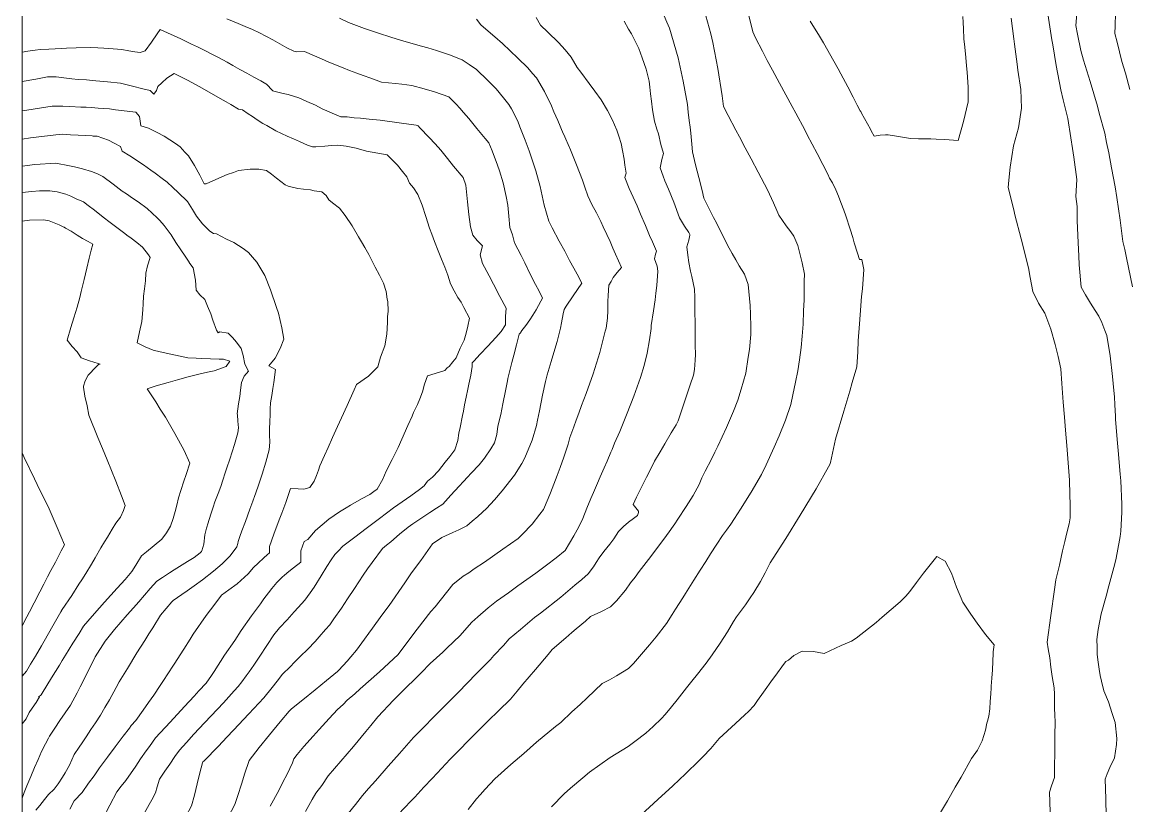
# Model space of a CAD drawing. Header units: inches. Extents: x 11351264 to 11356330, y 6702313 to 6706468.
# Drawn here: x 11351264.4 to 11351698.9, y 6703845.4 to 6704153.8 of the extents above; entities that cross this region are included whole.
import ezdxf

# ---------------------------------------------------------------- set-up
doc = ezdxf.new("R2010")
doc.units = ezdxf.units.IN
doc.header["$MEASUREMENT"] = 0
doc.layers.add('Shumate_Contours_clip1', color=7, linetype='Continuous', lineweight=0)
doc.layers.add('Shumate_Parcels_clip1', color=7, linetype='Continuous', lineweight=0)

msp = doc.modelspace()

# ---------------------------------------------------------------- linework, layer by layer
at = {"layer": 'Shumate_Contours_clip1'}
for points, elevation in [([(11351328.76, 6703841.31), (11351331.06, 6703845.43), (11351332.26, 6703849.71), (11351333.31, 6703854.05), (11351334.36, 6703858.39), (11351335.36, 6703862.43), (11351335.55, 6703862.71), (11351335.85, 6703863.04), (11351341.59, 6703868.98), (11351344.91, 6703872.48), (11351347.6, 6703875.28), (11351353.54, 6703881.62), (11351359.42, 6703887.97), (11351362.79, 6703892.02), (11351364.74, 6703894.51), (11351366.8, 6703897.24), (11351369.8, 6703900.17), (11351371.53, 6703902.03), (11351373.77, 6703904.17), (11351376.79, 6703907.11), (11351379.69, 6703910.11), (11351381.23, 6703911.89), (11351383.8, 6703914.86), (11351385.42, 6703916.63), (11351385.72, 6703917.04), (11351387.03, 6703919.01), (11351390.02, 6703923.22), (11351392.45, 6703926.91), (11351395.11, 6703930.97), (11351398.56, 6703936.19), (11351400.24, 6703938.72), (11351402.07, 6703941.19), (11351406.17, 6703946.67), (11351407.75, 6703948.01), (11351409.4, 6703949.36), (11351412.86, 6703952.26), (11351416.31, 6703955.11), (11351418.03, 6703956.45), (11351421.59, 6703958.74), (11351424.83, 6703960.83), (11351427.45, 6703962.56), (11351429.86, 6703964.18), (11351433.02, 6703967.7), (11351436.31, 6703971.2), (11351438.05, 6703972.99), (11351439.61, 6703974.7), (11351440.99, 6703976.28), (11351444.19, 6703979.63), (11351446.25, 6703982.2), (11351448.71, 6703985.86), (11351450.25, 6703988.28), (11351451.15, 6703991.51), (11351451.53, 6703994.76), (11351452.67, 6703999.34), (11351453.5, 6704003.64), (11351454.5, 6704008.77), (11351455.31, 6704012.68), (11351455.5, 6704013.63), (11351455.63, 6704014.15), (11351457.07, 6704019.85), (11351457.82, 6704022.72), (11351458.89, 6704026.81), (11351459.92, 6704031.06), (11351460.4, 6704031.59), (11351460.53, 6704031.79), (11351460.97, 6704032.41), (11351462.47, 6704034.39), (11351464.09, 6704036.71), (11351465.26, 6704038.44), (11351466.54, 6704040.63), (11351468.47, 6704043.93), (11351469.14, 6704045.17), (11351467.71, 6704047.94), (11351466.38, 6704050.53), (11351464.16, 6704054.92), (11351462.1, 6704059.02), (11351460.64, 6704061.93), (11351458.13, 6704066.88), (11351457.3, 6704070.02), (11351456.27, 6704073.03), (11351455.79, 6704077.45), (11351455.45, 6704081.77), (11351454.74, 6704085.13), (11351453.57, 6704090.53), (11351452.12, 6704095.25), (11351451.41, 6704097.55), (11351449.34, 6704103.18), (11351447.94, 6704106.33), (11351446.56, 6704107.98), (11351445.26, 6704109.53), (11351443.3, 6704111.88), (11351440.06, 6704115.8), (11351438, 6704118.23), (11351436.53, 6704119.94), (11351435.17, 6704121.51), (11351432.3, 6704124.4), (11351426.56, 6704126.31), (11351422.51, 6704127.55), (11351417.71, 6704128.8), (11351413.71, 6704129.34), (11351411.32, 6704129.66), (11351405.79, 6704130.18), (11351401.55, 6704131.67), (11351398.57, 6704132.75), (11351396.08, 6704133.63), (11351393.18, 6704134.75), (11351390.65, 6704135.76), (11351388.26, 6704136.65), (11351387.35, 6704137.08), (11351385, 6704138.07), (11351382.15, 6704139.32), (11351379.41, 6704140.53), (11351375.52, 6704142.18), (11351372.37, 6704142.06), (11351371.76, 6704142.17), (11351371.32, 6704142.38), (11351368.57, 6704143.65), (11351365.78, 6704145.18), (11351362.98, 6704146.8), (11351360.57, 6704148.13), (11351360.3, 6704148.27), (11351357.72, 6704149.59), (11351354.99, 6704150.88), (11351352.19, 6704152.1), (11351349.37, 6704153.27), (11351344.87, 6704155.08)], 1414), ([(11351345.44, 6703840.93), (11351348.07, 6703845.91), (11351349.1, 6703849.09), (11351350.8, 6703854.31), (11351351.85, 6703857.85), (11351353.76, 6703863.27), (11351357.66, 6703868.35), (11351361.71, 6703873.37), (11351365.93, 6703878.53), (11351369.48, 6703882.69), (11351370.32, 6703883.58), (11351374.78, 6703887.19), (11351379.69, 6703891.14), (11351384.1, 6703894.77), (11351388.4, 6703898.3), (11351388.99, 6703898.83), (11351392.27, 6703902.35), (11351393.68, 6703904.05), (11351395.88, 6703906.69), (11351399.09, 6703911.03), (11351400.78, 6703913.4), (11351402.19, 6703915.37), (11351405.92, 6703920.44), (11351408.73, 6703924.26), (11351414.99, 6703933.15), (11351417.6, 6703937.09), (11351421.28, 6703942.03), (11351425.86, 6703948.54), (11351429.52, 6703950.97), (11351433.8, 6703952.96), (11351436.23, 6703954.06), (11351439.26, 6703955.56), (11351441.47, 6703957.45), (11351443.65, 6703959.27), (11351445.45, 6703960.98), (11351447.01, 6703962.44), (11351450.26, 6703965.89), (11351453.16, 6703969.39), (11351458.13, 6703975.56), (11351460.92, 6703980.07), (11351462.19, 6703982.4), (11351464.99, 6703989.34), (11351466.68, 6703995.06), (11351467.17, 6703997.18), (11351467.94, 6704000.82), (11351469.13, 6704006.95), (11351470.2, 6704012.34), (11351470.96, 6704015.02), (11351472.46, 6704020.28), (11351473.53, 6704023.76), (11351474.79, 6704028.09), (11351475.45, 6704030.77), (11351476.13, 6704033.4), (11351476.6, 6704035.45), (11351477.24, 6704038.96), (11351477.56, 6704040.71), (11351478.4, 6704041.99), (11351481.15, 6704046.07), (11351482.86, 6704048.59), (11351484.58, 6704051.12), (11351482.68, 6704054.64), (11351481.41, 6704056.97), (11351479.74, 6704060.01), (11351477.81, 6704063.68), (11351475.68, 6704067.64), (11351472.86, 6704072.81), (11351471.52, 6704075.45), (11351469.71, 6704081.74), (11351468.14, 6704089.04), (11351466.41, 6704095.22), (11351463.9, 6704103.12), (11351462.29, 6704107.29), (11351460.22, 6704112.61), (11351459.32, 6704114.86), (11351456.89, 6704119.64), (11351455.79, 6704121.37), (11351453.69, 6704123.98), (11351450.81, 6704127.46), (11351449.14, 6704129.23), (11351447.58, 6704130.78), (11351443.14, 6704135.08), (11351440.25, 6704137.07), (11351437.49, 6704138.89), (11351432.47, 6704140.84), (11351430.1, 6704141.65), (11351427.44, 6704142.6), (11351424.04, 6704143.61), (11351421.48, 6704144.31), (11351413.61, 6704146.58), (11351409.43, 6704147.83), (11351404.64, 6704149.42), (11351399.05, 6704151.24), (11351392.72, 6704153.57), (11351389.24, 6704155.34)], 1416), ([(11351375.84, 6703843.22), (11351378.51, 6703847.9), (11351379.9, 6703850.39), (11351382.23, 6703853.5), (11351384.8, 6703857.23), (11351389.76, 6703863.03), (11351394.7, 6703868.85), (11351399.59, 6703874.69), (11351401.52, 6703877.06), (11351404.38, 6703880.49), (11351410.53, 6703887), (11351413.02, 6703889.54), (11351421.34, 6703897.82), (11351424.96, 6703901.38), (11351429.89, 6703905.86), (11351431.52, 6703907.43), (11351436.76, 6703912.43), (11351438.46, 6703914.43), (11351441.28, 6703917.7), (11351443.64, 6703919.77), (11351447.72, 6703923.37), (11351450.96, 6703925.94), (11351455.74, 6703929.29), (11351459.44, 6703932.02), (11351466.48, 6703936.94), (11351470.7, 6703940.13), (11351474.5, 6703943.01), (11351477.97, 6703945.94), (11351479.72, 6703948.82), (11351481.39, 6703951.73), (11351483.41, 6703955.24), (11351485.01, 6703958.48), (11351486.49, 6703962.5), (11351488.11, 6703966.34), (11351489.14, 6703968.76), (11351490.71, 6703972.41), (11351491.8, 6703974.94), (11351493.34, 6703978.47), (11351494.47, 6703981.08), (11351495.99, 6703984.52), (11351496.45, 6703985.67), (11351497.45, 6703988.08), (11351499.48, 6703992.67), (11351502.42, 6703999.92), (11351505.06, 6704006.65), (11351507.6, 6704013.97), (11351509.01, 6704018.62), (11351510.22, 6704023.54), (11351511.19, 6704028.77), (11351511.76, 6704033.25), (11351511.82, 6704034.36), (11351512.71, 6704040.25), (11351513.38, 6704044.57), (11351513.69, 6704047.18), (11351514.09, 6704050.11), (11351514.5, 6704055.74), (11351514.17, 6704057.79), (11351513.16, 6704060.61), (11351513.48, 6704062.44), (11351513.88, 6704063.69), (11351512.33, 6704067.28), (11351511.23, 6704069.83), (11351509.57, 6704073.7), (11351507.67, 6704078.16), (11351506.29, 6704081.46), (11351504.76, 6704084.88), (11351503.17, 6704088.36), (11351501.5, 6704092.63), (11351501.69, 6704093.56), (11351501.98, 6704094.38), (11351501.52, 6704097.55), (11351501.19, 6704099.88), (11351500.58, 6704103.2), (11351500, 6704106.04), (11351499.13, 6704108.84), (11351498.3, 6704111.25), (11351496.51, 6704115.45), (11351494.67, 6704118.99), (11351492.1, 6704123.15), (11351489.7, 6704126.57), (11351487.44, 6704129.64), (11351484.12, 6704134.1), (11351482.74, 6704135.96), (11351480.37, 6704139.99), (11351477.94, 6704142.84), (11351475.34, 6704145.78), (11351471.22, 6704149.87), (11351468.36, 6704152.58), (11351466.64, 6704155.53)], 1420), ([(11351412.33, 6703842.07), (11351417.29, 6703847.24), (11351418.81, 6703848.89), (11351422.47, 6703852.74), (11351425.65, 6703856.18), (11351427.63, 6703858.27), (11351432.77, 6703863.8), (11351434.74, 6703865.8), (11351441.58, 6703872.75), (11351443.13, 6703874.34), (11351447.66, 6703878.85), (11351451.72, 6703882.76), (11351456.44, 6703887.37), (11351459.12, 6703890.55), (11351461.39, 6703893.26), (11351466.34, 6703899.11), (11351471.3, 6703904.97), (11351472.87, 6703906.92), (11351478.23, 6703911.6), (11351480.62, 6703913.62), (11351482.34, 6703915.03), (11351485.98, 6703918.14), (11351488, 6703919.87), (11351492.27, 6703921.96), (11351495.88, 6703923.73), (11351498.13, 6703926.11), (11351501.71, 6703930.29), (11351503.7, 6703933.17), (11351505.51, 6703935.36), (11351507.08, 6703937.58), (11351510.8, 6703942.4), (11351513.26, 6703945.6), (11351514.75, 6703947.62), (11351516.79, 6703950.39), (11351518.86, 6703953.27), (11351520.48, 6703955.41), (11351521.1, 6703956.34), (11351522.28, 6703958.26), (11351525.63, 6703963.2), (11351528.37, 6703967.51), (11351530.72, 6703971.8), (11351531.7, 6703974.44), (11351533.1, 6703977.06), (11351535.49, 6703981.81), (11351536.88, 6703984.54), (11351538.03, 6703986.88), (11351541.52, 6703994.31), (11351544.18, 6704000.76), (11351545.91, 6704005.04), (11351547.19, 6704009.38), (11351549.01, 6704015.71), (11351550.04, 6704021.99), (11351550.49, 6704024.93), (11351550.96, 6704030.93), (11351551.09, 6704033.88), (11351550.91, 6704038.84), (11351550.79, 6704042.29), (11351549.95, 6704050.61), (11351548.49, 6704054.56), (11351546.43, 6704057.86), (11351545.11, 6704060.19), (11351543.7, 6704062.72), (11351541.91, 6704066.01), (11351540.12, 6704069.52), (11351538.44, 6704072.84), (11351537.47, 6704074.75), (11351536.33, 6704076.95), (11351534, 6704081.61), (11351532.48, 6704084.47), (11351531.85, 6704087.58), (11351530.62, 6704092.66), (11351529.29, 6704097.64), (11351528.12, 6704102.8), (11351527.83, 6704105.78), (11351527.43, 6704110.1), (11351527.1, 6704112.47), (11351526.75, 6704115.03), (11351526.36, 6704118.37), (11351526.06, 6704121.41), (11351525.07, 6704126.98), (11351524.36, 6704130.5), (11351522.41, 6704139.68), (11351519, 6704151.34), (11351518, 6704153.76), (11351516.98, 6704156.21)], 1424), ([(11351439.81, 6703844.01), (11351443.08, 6703848.25), (11351444.53, 6703849.78), (11351446.58, 6703851.99), (11351450.4, 6703856.09), (11351456.67, 6703861.72), (11351461.68, 6703866.07), (11351466.67, 6703870.44), (11351474.21, 6703876.7), (11351476.29, 6703878.23), (11351480.64, 6703882.38), (11351483.92, 6703885.31), (11351486.63, 6703887.95), (11351492.61, 6703893.53), (11351495.38, 6703894.98), (11351498.2, 6703896.53), (11351502.92, 6703899.42), (11351504.88, 6703901.5), (11351508.83, 6703906), (11351511.13, 6703908.82), (11351513.81, 6703911.97), (11351517.84, 6703917.18), (11351520.03, 6703920.73), (11351521.43, 6703922.77), (11351524.23, 6703927.25), (11351525.31, 6703928.98), (11351528.58, 6703934.25), (11351531.15, 6703938.13), (11351533.28, 6703941.59), (11351535.16, 6703944.61), (11351537.62, 6703948.4), (11351539.84, 6703951.77), (11351541.4, 6703953.87), (11351543.11, 6703956.32), (11351544.66, 6703958.55), (11351546.99, 6703962.1), (11351551.12, 6703968.79), (11351555.21, 6703975.84), (11351557.02, 6703979.63), (11351560.26, 6703986.54), (11351562.21, 6703991.05), (11351564.65, 6703997.13), (11351566.77, 6704003.37), (11351567.57, 6704007.17), (11351568.64, 6704012.1), (11351569.54, 6704016.55), (11351570.22, 6704020.91), (11351570.85, 6704025.76), (11351571.19, 6704030.22), (11351571.59, 6704034.94), (11351571.72, 6704040.14), (11351571.99, 6704044.55), (11351571.98, 6704051.82), (11351572.08, 6704054.64), (11351571.2, 6704059.08), (11351569.57, 6704065.91), (11351567.91, 6704069.52), (11351566.79, 6704071.29), (11351564.98, 6704073.69), (11351563.48, 6704075.72), (11351562.03, 6704077.84), (11351561.2, 6704079.68), (11351559.92, 6704082.61), (11351557.6, 6704087.78), (11351553.95, 6704094.74), (11351551.13, 6704100.04), (11351548.85, 6704104.32), (11351546.56, 6704108.63), (11351545.13, 6704111.31), (11351542.11, 6704116.99), (11351540.24, 6704120.55), (11351539.69, 6704124.76), (11351538, 6704135.54), (11351536.12, 6704145.78), (11351535.25, 6704149.22), (11351533.28, 6704156.28)], 1426), ([(11351472.67, 6703845), (11351477.67, 6703850.13), (11351480.14, 6703852.34), (11351484.99, 6703856.51), (11351487.62, 6703858.69), (11351495.73, 6703864.41), (11351502.72, 6703868.84), (11351505.35, 6703870.78), (11351509.7, 6703874.02), (11351512.64, 6703876.62), (11351515.92, 6703879.85), (11351517.29, 6703881.32), (11351519.81, 6703884.36), (11351522.1, 6703887.17), (11351525.78, 6703891.92), (11351527.8, 6703894.48), (11351530.11, 6703897.28), (11351533.46, 6703901.64), (11351535.85, 6703904.92), (11351538.97, 6703909.45), (11351541.83, 6703913.87), (11351544.27, 6703917.99), (11351545.45, 6703919.74), (11351548.9, 6703924.51), (11351550.76, 6703927.34), (11351552.19, 6703929.43), (11351554.83, 6703933.64), (11351556.68, 6703937.15), (11351558.66, 6703941.04), (11351559.84, 6703942.93), (11351564.78, 6703950.65), (11351570.48, 6703959.78), (11351576.77, 6703970.13), (11351581.52, 6703978.75), (11351582.07, 6703979.78), (11351582.37, 6703980.46), (11351584.27, 6703989.74), (11351587.57, 6704000.68), (11351589.95, 6704008.57), (11351590.85, 6704012.01), (11351592.68, 6704018.21), (11351593.11, 6704024.07), (11351593.26, 6704028.37), (11351593.75, 6704035.03), (11351593.99, 6704038.57), (11351594.54, 6704045.85), (11351594.91, 6704048.8), (11351595.46, 6704056.51), (11351594.72, 6704060.39), (11351593.79, 6704060.36), (11351593.02, 6704062.85), (11351591.72, 6704066.99), (11351591.09, 6704069), (11351590.07, 6704072.34), (11351588.33, 6704077.58), (11351587.54, 6704079.76), (11351586.48, 6704082.74), (11351585.46, 6704085.3), (11351584.46, 6704087.77), (11351583.19, 6704090.51), (11351581.99, 6704092.4), (11351581.26, 6704093.97), (11351579.35, 6704097.69), (11351577.11, 6704102.04), (11351573.24, 6704109.47), (11351572.25, 6704111.33), (11351568.73, 6704117.94), (11351567.31, 6704120.58), (11351562.28, 6704129.76), (11351559.49, 6704134.9), (11351557.48, 6704138.72), (11351555.59, 6704142.33), (11351552.9, 6704147.59), (11351551.75, 6704149.92), (11351550.25, 6704156.36)], 1428), ([(11351634.47, 6704156.03), (11351634.57, 6704153.61), (11351634.63, 6704151.19), (11351634.82, 6704147.18), (11351635.15, 6704143.87), (11351635.58, 6704139.88), (11351635.87, 6704136.57), (11351636.13, 6704134.03), (11351636.54, 6704128.19), (11351636.53, 6704122.41), (11351634.66, 6704114.72), (11351632.53, 6704107.22), (11351627.25, 6704107.62), (11351623.92, 6704107.78), (11351621.83, 6704107.85), (11351619.08, 6704107.87), (11351616.98, 6704107.86), (11351613.87, 6704108.02), (11351611.45, 6704108.34), (11351609.09, 6704108.72), (11351605.07, 6704109.42), (11351604.04, 6704109.46), (11351601.89, 6704109.29), (11351599.57, 6704108.85), (11351598.38, 6704111.03), (11351598.06, 6704111.63), (11351596.86, 6704113.8), (11351594.58, 6704117.97), (11351594.27, 6704118.54), (11351594.08, 6704118.89), (11351592.9, 6704121.14), (11351591.24, 6704124.3), (11351589.16, 6704128.3), (11351586.44, 6704133.39), (11351585.32, 6704135.42), (11351583.67, 6704138.47), (11351579.55, 6704145.64), (11351578.09, 6704148.18), (11351574.38, 6704154.14)], 1430), ([(11351653.37, 6704155.35), (11351654.49, 6704147.21), (11351654.72, 6704145.09), (11351655.8, 6704137.28), (11351656.1, 6704134.84), (11351657.22, 6704127.26), (11351657.49, 6704119.96), (11351656.31, 6704112.2), (11351654.37, 6704105.07), (11351653.01, 6704096.67), (11351652.47, 6704091.59), (11351652.18, 6704088.76), (11351654.49, 6704079.91), (11351654.9, 6704077.93), (11351657.38, 6704068.51), (11351660.25, 6704057.07), (11351660.91, 6704053.31), (11351661.92, 6704047.79), (11351664.19, 6704043.16), (11351666.7, 6704039.21), (11351668.96, 6704032.93), (11351670.72, 6704026.88), (11351671.93, 6704022.2), (11351672.98, 6704017.38), (11351673.32, 6704011.61), (11351673.91, 6704004.28), (11351674.37, 6703998.32), (11351674.78, 6703993.23), (11351675.27, 6703987.17), (11351676.3, 6703973.54), (11351676.52, 6703967.92), (11351676.65, 6703963.86), (11351676.68, 6703958.74), (11351676.17, 6703956.41), (11351675.36, 6703952.91), (11351674.51, 6703949.41), (11351673.61, 6703945.75), (11351672.38, 6703940.17), (11351671.05, 6703934.36), (11351670.45, 6703930.53), (11351669.04, 6703920.34), (11351667.62, 6703909.87), (11351668, 6703907.2), (11351668.57, 6703903.61), (11351669.07, 6703899.99), (11351669.6, 6703896.38), (11351670.27, 6703891.93), (11351670.41, 6703889.35), (11351670.45, 6703884.15), (11351670.55, 6703880.92), (11351670.72, 6703878.75), (11351670.59, 6703872.85), (11351670.58, 6703864.75), (11351670.49, 6703862.62), (11351670.43, 6703856.57), (11351669.26, 6703853.29), (11351668.55, 6703850.79), (11351668.72, 6703843.04)], 1428), ([(11351667.8, 6704157.01), (11351669.42, 6704146.85), (11351669.76, 6704144.86), (11351671.17, 6704136.64), (11351672.92, 6704127.11), (11351673.9, 6704123.21), (11351675.67, 6704115.88), (11351676.91, 6704108.25), (11351677.52, 6704104.03), (11351678.08, 6704100.64), (11351679.29, 6704091.81), (11351678.82, 6704085.2), (11351679.32, 6704081.25), (11351679.34, 6704075.73), (11351679.72, 6704066.98), (11351679.97, 6704061.82), (11351680.19, 6704058.24), (11351680.9, 6704049.52), (11351682.66, 6704046.45), (11351684.57, 6704043.21), (11351686.43, 6704040.36), (11351687.85, 6704038.04), (11351689.06, 6704035.56), (11351690.21, 6704032.43), (11351691.01, 6704030.52), (11351692.33, 6704022.46), (11351693.32, 6704014.39), (11351693.77, 6704008.91), (11351694.03, 6704006.32), (11351694.23, 6704003.15), (11351694.42, 6703998.75), (11351694.49, 6703997.38), (11351695.19, 6703988.14), (11351695.44, 6703985.3), (11351696.28, 6703975.93), (11351696.52, 6703973.3), (11351696.91, 6703964.19), (11351696.97, 6703960.96), (11351696.49, 6703953.49), (11351696.35, 6703951.37), (11351696.08, 6703949.91), (11351694.74, 6703942.94), (11351694.21, 6703940.68), (11351691.85, 6703932.06), (11351690.74, 6703927.9), (11351688.87, 6703920.99), (11351687.64, 6703914.77), (11351687.16, 6703910.89), (11351687.22, 6703907.93), (11351687.26, 6703905.18), (11351687.51, 6703902.85), (11351688.05, 6703899.22), (11351688.37, 6703896.76), (11351688.96, 6703894.44), (11351689.89, 6703890.75), (11351691.66, 6703886.33), (11351693.2, 6703881.75), (11351694.32, 6703878.23), (11351695.01, 6703871.89), (11351694.88, 6703869.6), (11351694.05, 6703864.3), (11351692.17, 6703860.57), (11351691.19, 6703858.02), (11351690.38, 6703855.95), (11351690.6, 6703848.22), (11351690.77, 6703841.26)], 1426), ([(11351679.27, 6704157.01), (11351678.91, 6704152.5), (11351679.56, 6704149.02), (11351680.78, 6704142.61), (11351681.93, 6704138.85), (11351684.49, 6704130.46), (11351687.38, 6704120.72), (11351688.06, 6704118.01), (11351690.28, 6704110.11), (11351690.96, 6704106.37), (11351691.86, 6704102.34), (11351692.94, 6704096.41), (11351694.3, 6704088.95), (11351694.97, 6704084.79), (11351696.33, 6704075.88), (11351697.37, 6704067.5), (11351698.09, 6704064.34), (11351698.8, 6704061.03), (11351701.16, 6704049.68)], 1424), ([(11351694.51, 6704157.25), (11351694.32, 6704152.31), (11351694.18, 6704149.31), (11351695.17, 6704145.93), (11351696.97, 6704138.31), (11351698.36, 6704133.66), (11351700.12, 6704127.28)], 1422), ([(11351311.24, 6703840.29), (11351314.39, 6703845.92), (11351315.37, 6703847.79), (11351316.85, 6703850.61), (11351317.54, 6703852.91), (11351318.45, 6703855.97), (11351320.53, 6703859.08), (11351322.45, 6703861.86), (11351324.5, 6703864.82), (11351326.31, 6703867.39), (11351329.08, 6703870.42), (11351331.96, 6703873.58), (11351336.17, 6703878.09), (11351338.74, 6703880.84), (11351343.62, 6703886.01), (11351347.87, 6703890.7), (11351349.42, 6703892.4), (11351350.79, 6703894.2), (11351352.55, 6703896.56), (11351353.71, 6703898.23), (11351355.55, 6703900.78), (11351357.9, 6703904.3), (11351360.68, 6703908.48), (11351363.48, 6703912.68), (11351365.67, 6703915.45), (11351368.63, 6703918.58), (11351371.47, 6703921.72), (11351373.05, 6703923.48), (11351375.56, 6703926.32), (11351377.69, 6703929.2), (11351379.32, 6703931.45), (11351382.04, 6703935.88), (11351384.26, 6703939.66), (11351385.91, 6703942.19), (11351387.43, 6703944.35), (11351388.84, 6703945.78), (11351390.59, 6703947.57), (11351395.32, 6703951.08), (11351399.76, 6703954.62), (11351405.01, 6703958.51), (11351410.53, 6703962.66), (11351413.95, 6703965.05), (11351417.34, 6703967.47), (11351420.67, 6703969.94), (11351422.55, 6703971.37), (11351423.88, 6703973.17), (11351425.82, 6703974.81), (11351428.24, 6703977.3), (11351430.74, 6703980.62), (11351432.65, 6703982.92), (11351434.62, 6703985.49), (11351435.82, 6703989.21), (11351436.18, 6703992.05), (11351436.64, 6703994.29), (11351437.61, 6703999), (11351437.95, 6704000.68), (11351438.46, 6704003.2), (11351439.06, 6704006.19), (11351439.69, 6704009.34), (11351440.15, 6704011.4), (11351440.89, 6704014.9), (11351441.45, 6704018.24), (11351441.48, 6704018.63), (11351441.39, 6704019.67), (11351442.03, 6704020.36), (11351444.57, 6704023.1), (11351447.63, 6704026.35), (11351449.16, 6704028), (11351450.73, 6704029.7), (11351452.88, 6704032.1), (11351454.53, 6704034.68), (11351454.51, 6704037.98), (11351454.73, 6704041.22), (11351452.34, 6704045.8), (11351449.78, 6704050.7), (11351448.09, 6704053.9), (11351446.28, 6704057.36), (11351445.5, 6704058.86), (11351444.6, 6704062.27), (11351445.53, 6704065.71), (11351443.43, 6704067.85), (11351441.74, 6704069.91), (11351440.74, 6704073.22), (11351440.12, 6704078.12), (11351439.6, 6704083.02), (11351438.98, 6704089.58), (11351437.94, 6704092.59), (11351434.13, 6704097.12), (11351431.69, 6704100.11), (11351429.06, 6704103.4), (11351426.83, 6704105.95), (11351424.52, 6704108.36), (11351420.88, 6704112.23), (11351420.17, 6704112.97), (11351419.35, 6704113.19), (11351413.68, 6704114.03), (11351405.28, 6704115.15), (11351400.9, 6704115.61), (11351397.5, 6704115.93), (11351394.95, 6704116.13), (11351392.23, 6704116.5), (11351389.71, 6704116.51), (11351386.35, 6704117.93), (11351382.46, 6704119.68), (11351379.76, 6704121.06), (11351376.35, 6704122.6), (11351373.19, 6704123.92), (11351371.16, 6704124.65), (11351369.11, 6704125.25), (11351367.1, 6704125.73), (11351363.38, 6704126.61), (11351362.98, 6704126.75), (11351362.88, 6704126.81), (11351360.48, 6704129.39), (11351360.21, 6704129.54), (11351358.34, 6704130.61), (11351355.57, 6704132.15), (11351352.82, 6704133.62), (11351350.07, 6704135.13), (11351347.34, 6704136.76), (11351345.11, 6704138.02), (11351341.7, 6704139.82), (11351339.52, 6704140.92), (11351335.77, 6704142.87), (11351333.36, 6704144.01), (11351331.07, 6704145.13), (11351326.81, 6704147.13), (11351321.55, 6704149.6), (11351318.76, 6704150.86), (11351317.58, 6704149.2), (11351315.28, 6704145.87), (11351312.79, 6704142.44), (11351310.78, 6704141.8), (11351308.71, 6704142.13), (11351306.44, 6704142.51), (11351303.66, 6704142.94), (11351300.18, 6704143.25), (11351296.59, 6704143.53), (11351294.25, 6704143.67), (11351291.13, 6704143.82), (11351285.63, 6704143.66), (11351281.86, 6704143.47), (11351279.73, 6704143.35), (11351277.38, 6704143.28), (11351274.87, 6704143.16), (11351271.56, 6704143.04), (11351269.57, 6704142.71), (11351266.64, 6704142.29), (11351264.41, 6704141.99)], 1412), ([(11351362.01, 6703845.26), (11351365.4, 6703851.54), (11351367, 6703854.79), (11351368.6, 6703857.85), (11351370.74, 6703862.42), (11351371.26, 6703863.93), (11351372.58, 6703865.7), (11351375.26, 6703868.85), (11351378.85, 6703872.87), (11351381.18, 6703875.49), (11351385.16, 6703879.84), (11351388.4, 6703883.37), (11351390.66, 6703885.35), (11351392.29, 6703886.99), (11351395.21, 6703889.5), (11351397.42, 6703891.54), (11351404.97, 6703898.21), (11351412.28, 6703905.02), (11351416.55, 6703910.57), (11351419.82, 6703914.91), (11351425.22, 6703921.84), (11351426.9, 6703923.78), (11351433.86, 6703932.54), (11351437.94, 6703935.75), (11351440.06, 6703937.14), (11351442.16, 6703938.69), (11351446.28, 6703941.32), (11351453.47, 6703946.45), (11351459.47, 6703950.6), (11351461.05, 6703952.23), (11351465, 6703956.3), (11351468.08, 6703960.25), (11351469.45, 6703962.04), (11351471.27, 6703966.36), (11351472.24, 6703968.54), (11351474.9, 6703975.39), (11351476.05, 6703978.6), (11351477.46, 6703982.56), (11351479.18, 6703987.78), (11351479.8, 6703990.37), (11351481.38, 6703994.51), (11351482.37, 6703997.21), (11351483.38, 6703999.9), (11351484.48, 6704003), (11351486.26, 6704007.71), (11351488.96, 6704015.44), (11351491.58, 6704023.81), (11351493.22, 6704030.09), (11351493.79, 6704032.15), (11351494.07, 6704033.32), (11351494.62, 6704037.28), (11351494.75, 6704040.38), (11351494.84, 6704043.88), (11351494.88, 6704046.19), (11351495.16, 6704050.27), (11351496.09, 6704051.75), (11351496.93, 6704053.27), (11351498.5, 6704055.22), (11351500.13, 6704057.28), (11351497.83, 6704062.5), (11351496.8, 6704064.84), (11351495.64, 6704067.49), (11351494.4, 6704070.26), (11351493.01, 6704073.19), (11351491.97, 6704075.37), (11351490.3, 6704078.74), (11351488.55, 6704082.06), (11351486.91, 6704085.45), (11351485.74, 6704088.87), (11351484.79, 6704091.56), (11351482.52, 6704097.57), (11351480.1, 6704103.48), (11351478.26, 6704107.71), (11351477.9, 6704108.63), (11351477.75, 6704109.03), (11351477.23, 6704109.99), (11351475.1, 6704115.07), (11351473.51, 6704118.52), (11351472.57, 6704120.8), (11351469.92, 6704126.47), (11351466.72, 6704131.8), (11351465.19, 6704133.59), (11351463.27, 6704135.82), (11351459.33, 6704139.6), (11351456.32, 6704142.46), (11351453.32, 6704145.38), (11351450.4, 6704147.98), (11351448.67, 6704149.47), (11351444.88, 6704152.75), (11351443.07, 6704154.88)], 1418), ([(11351392.63, 6703842.41), (11351395.52, 6703845.96), (11351398.33, 6703849.55), (11351400.71, 6703852.28), (11351403.39, 6703855.3), (11351406.78, 6703859.23), (11351408.41, 6703861.01), (11351412.84, 6703866.1), (11351418.3, 6703872.3), (11351421.43, 6703875.52), (11351427.13, 6703881.24), (11351432.23, 6703886.32), (11351435.99, 6703890.16), (11351443.04, 6703897.39), (11351448.62, 6703903.02), (11351449.96, 6703904.55), (11351453.72, 6703908.59), (11351455.98, 6703911.09), (11351460.37, 6703914.85), (11351465.98, 6703919.51), (11351468.35, 6703921.26), (11351476.33, 6703927.56), (11351481.82, 6703932.2), (11351484.54, 6703934.54), (11351487.1, 6703936.77), (11351489.08, 6703939.43), (11351490.25, 6703941.17), (11351491.38, 6703942.95), (11351493.23, 6703945.49), (11351495.56, 6703948.44), (11351497.12, 6703950.52), (11351499.03, 6703953.32), (11351500.92, 6703955.37), (11351502.87, 6703957.03), (11351504.86, 6703958.5), (11351506.49, 6703959.71), (11351506.86, 6703960.8), (11351506.85, 6703961.41), (11351504.68, 6703964.04), (11351506.1, 6703966.83), (11351507.91, 6703970.49), (11351508.96, 6703972.63), (11351510.01, 6703974.77), (11351511.4, 6703977.54), (11351513.14, 6703981.04), (11351515.31, 6703984.74), (11351517.14, 6703987.82), (11351519.71, 6703992.13), (11351521.69, 6703995.31), (11351522.38, 6703996.91), (11351523.97, 6704001.62), (11351525.57, 6704006.34), (11351527.15, 6704011.04), (11351528.46, 6704014.87), (11351528.85, 6704017.17), (11351529.15, 6704020.83), (11351529.23, 6704023.07), (11351529.15, 6704026.73), (11351529.15, 6704029.45), (11351529.07, 6704032.98), (11351529.08, 6704035.82), (11351529.01, 6704039.24), (11351529.03, 6704042.18), (11351528.96, 6704045.51), (11351528.81, 6704048.71), (11351527.76, 6704053.69), (11351527.32, 6704055.75), (11351526.66, 6704059.24), (11351526.2, 6704062.11), (11351525.91, 6704065.34), (11351526.59, 6704067.97), (11351527, 6704069.95), (11351526.98, 6704070.2), (11351526.66, 6704070.97), (11351524.96, 6704073.51), (11351522.92, 6704076.8), (11351520.7, 6704082.96), (11351518.62, 6704088.03), (11351517.2, 6704091.32), (11351516.58, 6704093.22), (11351515.39, 6704096.48), (11351516.06, 6704099.72), (11351516.69, 6704102.02), (11351515.59, 6704105.57), (11351514.7, 6704109.76), (11351514.08, 6704111.72), (11351513.09, 6704114.78), (11351512.37, 6704119.31), (11351511.97, 6704122.66), (11351511.62, 6704125.6), (11351511.35, 6704128.13), (11351511.09, 6704130.57), (11351509.82, 6704135.21), (11351508.34, 6704139.72), (11351506.96, 6704143.42), (11351504.07, 6704149.18), (11351502.97, 6704151.02), (11351501.26, 6704154.09)], 1422), ([(11351296.1, 6703840.53), (11351298.86, 6703845.72), (11351301.63, 6703851.02), (11351303.39, 6703853.23), (11351305.14, 6703855.48), (11351309.12, 6703861.11), (11351311, 6703863.91), (11351313.23, 6703867.05), (11351314.54, 6703868.85), (11351316.93, 6703872.14), (11351322.59, 6703878.32), (11351328.26, 6703884.5), (11351332.02, 6703888.56), (11351333.97, 6703890.66), (11351336.77, 6703893.69), (11351338.87, 6703896.75), (11351339.91, 6703898.36), (11351344.05, 6703904.68), (11351348.03, 6703910.45), (11351350.61, 6703914.38), (11351354.64, 6703920.24), (11351358.14, 6703924.94), (11351359.54, 6703926.82), (11351361.38, 6703929.28), (11351362.68, 6703930.95), (11351364.54, 6703933.35), (11351366.7, 6703935.46), (11351367.55, 6703936.2), (11351369.34, 6703937.69), (11351371.13, 6703939.11), (11351374.06, 6703941.3), (11351374.05, 6703941.44), (11351374.09, 6703945.77), (11351375.29, 6703949.38), (11351376.82, 6703950.23), (11351379.77, 6703953.71), (11351382.38, 6703956), (11351385.05, 6703958.18), (11351389.26, 6703961.05), (11351391.83, 6703962.64), (11351393.56, 6703963.76), (11351397.96, 6703966.28), (11351401.11, 6703967.87), (11351402.79, 6703969.05), (11351404.11, 6703970.04), (11351406.3, 6703973.9), (11351407.62, 6703977.12), (11351409.93, 6703981.75), (11351412.33, 6703986.45), (11351413.82, 6703989.64), (11351416.17, 6703995.03), (11351417.78, 6703998.8), (11351418.41, 6704000.17), (11351419.97, 6704003.4), (11351420.87, 6704005.63), (11351421.86, 6704008.35), (11351422.71, 6704011.31), (11351423.83, 6704014.68), (11351426.91, 6704015.56), (11351430.7, 6704016.72), (11351431.65, 6704017.71), (11351432.37, 6704018.33), (11351433.78, 6704020.14), (11351435.16, 6704021.68), (11351436.76, 6704025.48), (11351438.27, 6704028.63), (11351439.1, 6704031.45), (11351439.75, 6704034.14), (11351440.32, 6704037.27), (11351438.16, 6704041.56), (11351437.13, 6704043.58), (11351435.74, 6704045.38), (11351434.28, 6704048.11), (11351432.88, 6704050.84), (11351431.85, 6704054.2), (11351430.65, 6704057.41), (11351429.41, 6704060.45), (11351428.06, 6704063.84), (11351426.64, 6704067.43), (11351425.59, 6704070.33), (11351424.66, 6704072.73), (11351423.23, 6704077.28), (11351421.82, 6704081.76), (11351420.02, 6704085.91), (11351418.3, 6704088.64), (11351416.79, 6704090.47), (11351415.72, 6704092.87), (11351414.06, 6704095.06), (11351412.01, 6704097.43), (11351410.18, 6704099.39), (11351408.05, 6704101.55), (11351399.92, 6704103.03), (11351395.83, 6704104.17), (11351391.87, 6704104.98), (11351388.64, 6704105.38), (11351386.11, 6704105.26), (11351383.53, 6704104.98), (11351379.94, 6704104.76), (11351378.68, 6704104.71), (11351378.29, 6704104.81), (11351376.62, 6704105.35), (11351373.49, 6704106.81), (11351371.09, 6704107.9), (11351368.67, 6704108.95), (11351366.39, 6704109.92), (11351364.17, 6704111.04), (11351360.7, 6704113.04), (11351359.63, 6704113.6), (11351359.09, 6704113.94), (11351356.92, 6704115.3), (11351355.04, 6704116.6), (11351353.34, 6704117.74), (11351351.14, 6704119.2), (11351349.57, 6704119.46), (11351346.54, 6704121.3), (11351344.73, 6704122.39), (11351342.25, 6704123.76), (11351335.25, 6704127.76), (11351329.72, 6704130.75), (11351324.25, 6704133.56), (11351321.39, 6704131.66), (11351319.39, 6704129.92), (11351317.8, 6704128.48), (11351317.32, 6704126.87), (11351316.26, 6704125.45), (11351314.8, 6704126.9), (11351311.92, 6704127.48), (11351307.79, 6704128.61), (11351303.05, 6704129.71), (11351298.05, 6704130.25), (11351293.35, 6704130.62), (11351289.72, 6704131), (11351286.42, 6704131.25), (11351283.95, 6704131.44), (11351280.76, 6704131.8), (11351277.78, 6704132.18), (11351274.46, 6704132.19), (11351269.81, 6704131.34), (11351264.41, 6704130.41)], 1410), ([(11351283.13, 6703844.13), (11351284.88, 6703847.41), (11351287.99, 6703850.72), (11351290.57, 6703854.43), (11351292.71, 6703857.28), (11351294.9, 6703860.35), (11351297.97, 6703864.54), (11351301.07, 6703868.71), (11351304.18, 6703872.88), (11351306.59, 6703876.05), (11351307.31, 6703877.01), (11351309.11, 6703878.97), (11351312.04, 6703883.04), (11351314.16, 6703886.14), (11351316.21, 6703889.05), (11351318.77, 6703892.81), (11351320.27, 6703895.09), (11351321.49, 6703897.01), (11351324.21, 6703901.16), (11351327.99, 6703907.03), (11351330.52, 6703911.07), (11351331.72, 6703913.01), (11351336.84, 6703920.35), (11351340.16, 6703924.8), (11351342.82, 6703928.36), (11351345.69, 6703930.43), (11351348.97, 6703932.83), (11351353.31, 6703936.69), (11351355.46, 6703939.15), (11351357.31, 6703940.95), (11351359.49, 6703943.02), (11351360.73, 6703944.19), (11351361.68, 6703944.98), (11351361.68, 6703945.31), (11351361.71, 6703947.47), (11351363.37, 6703952.36), (11351365.53, 6703958.02), (11351366.52, 6703960.6), (11351368.08, 6703964.83), (11351370.01, 6703970.26), (11351372.97, 6703970.12), (11351375.17, 6703970.08), (11351377.59, 6703970.63), (11351379.25, 6703973.21), (11351380.15, 6703975.35), (11351380.98, 6703977.51), (11351381.57, 6703979.18), (11351383.39, 6703983.25), (11351384.73, 6703986.44), (11351386.52, 6703990.3), (11351388.48, 6703994.7), (11351390.08, 6703998.12), (11351392.27, 6704002.94), (11351395.06, 6704009.06), (11351395.95, 6704011.23), (11351400.66, 6704014.46), (11351404.36, 6704018.12), (11351405.31, 6704022.02), (11351407.12, 6704026.37), (11351407.81, 6704030.99), (11351408.18, 6704035.55), (11351408.1, 6704037.77), (11351408.35, 6704040.06), (11351408.23, 6704043.81), (11351408.05, 6704044.83), (11351407.57, 6704047.82), (11351406.51, 6704051.05), (11351404.96, 6704054.2), (11351403.29, 6704057.33), (11351400.73, 6704062.36), (11351399.19, 6704065.07), (11351397.89, 6704067.34), (11351396.76, 6704069.3), (11351394.16, 6704073.67), (11351391.53, 6704077.73), (11351389.23, 6704080.63), (11351386.43, 6704082.69), (11351385.03, 6704083.83), (11351383.95, 6704085.62), (11351382.32, 6704087.03), (11351379.34, 6704087.39), (11351377.9, 6704087.75), (11351375.14, 6704088.04), (11351372.8, 6704088.25), (11351369, 6704089.26), (11351367.88, 6704089.79), (11351364.45, 6704092.4), (11351362.48, 6704093.9), (11351360.51, 6704095.38), (11351357.51, 6704095.93), (11351354.06, 6704095.9), (11351349.53, 6704095.43), (11351347.49, 6704094.63), (11351345.04, 6704093.86), (11351340.56, 6704091.83), (11351336.81, 6704090.13), (11351335.96, 6704090.15), (11351334.35, 6704093.52), (11351332.25, 6704097.34), (11351329.83, 6704101.11), (11351328.46, 6704102.63), (11351326.56, 6704104.75), (11351324.7, 6704105.99), (11351320.33, 6704108.84), (11351317.55, 6704110.4), (11351314.13, 6704112.08), (11351311.06, 6704112.99), (11351310.57, 6704116.61), (11351309.11, 6704118.29), (11351306.82, 6704118.66), (11351303.48, 6704119.03), (11351301.14, 6704119.29), (11351298.78, 6704119.59), (11351294.36, 6704119.97), (11351291.71, 6704120.18), (11351289.6, 6704120.26), (11351287.46, 6704120.34), (11351283.21, 6704120.62), (11351280.45, 6704120.69), (11351276.19, 6704120.69), (11351266.23, 6704119.15), (11351264.41, 6704118.85)], 1408), ([(11351269.77, 6703843.72), (11351271.33, 6703845.61), (11351273.16, 6703847.95), (11351274.79, 6703849.85), (11351277, 6703852.07), (11351278.63, 6703854.04), (11351280.31, 6703856.71), (11351281.33, 6703858.48), (11351283.01, 6703861.4), (11351284.88, 6703865.64), (11351286.82, 6703868.49), (11351288.01, 6703870.26), (11351289.55, 6703872.53), (11351291.44, 6703875.45), (11351293.26, 6703878.13), (11351295.28, 6703881.17), (11351296.93, 6703884.1), (11351298.79, 6703887.21), (11351301.42, 6703892.01), (11351302.61, 6703894.26), (11351305.87, 6703899.42), (11351309.52, 6703905.58), (11351312.73, 6703910.52), (11351314.3, 6703913.07), (11351315.84, 6703915.49), (11351318.88, 6703920.51), (11351323.3, 6703925.68), (11351323.84, 6703926.21), (11351327.17, 6703928.64), (11351329.27, 6703930.07), (11351332.1, 6703931.97), (11351335.42, 6703934.36), (11351339.72, 6703937.78), (11351343.09, 6703940.7), (11351346.26, 6703943.82), (11351348.85, 6703947.32), (11351349.31, 6703948.66), (11351349.35, 6703949.44), (11351350.04, 6703951.41), (11351350.83, 6703953.68), (11351352.21, 6703957.36), (11351354, 6703962.14), (11351355.18, 6703965.32), (11351355.46, 6703966.12), (11351355.52, 6703966.31), (11351355.57, 6703966.44), (11351355.69, 6703966.79), (11351357.24, 6703971.16), (11351358.81, 6703975.88), (11351360.27, 6703980.66), (11351361.61, 6703985.51), (11351361.81, 6703988.5), (11351361.72, 6703991.35), (11351361.7, 6703993.81), (11351361.8, 6703996.52), (11351361.92, 6703999.4), (11351362.01, 6704001.68), (11351362.11, 6704003.98), (11351362.69, 6704006.94), (11351363.03, 6704009.57), (11351363.41, 6704012.04), (11351364.07, 6704017.08), (11351361.47, 6704018.52), (11351363.98, 6704021.62), (11351365.87, 6704025.36), (11351367.35, 6704029.1), (11351366.53, 6704033.46), (11351365.19, 6704039.28), (11351364.45, 6704041.46), (11351362.13, 6704048.41), (11351359.82, 6704054.06), (11351356.79, 6704059.36), (11351355.06, 6704061.3), (11351353.48, 6704063.1), (11351351.35, 6704064.71), (11351347.66, 6704067.02), (11351344.79, 6704068.37), (11351340.83, 6704070.54), (11351339.63, 6704070.61), (11351338.28, 6704071.53), (11351335.35, 6704074.4), (11351333.03, 6704077.42), (11351331.38, 6704080.1), (11351329.43, 6704083.16), (11351325.76, 6704086.72), (11351323.69, 6704088.68), (11351321.4, 6704090.83), (11351319.43, 6704092.3), (11351316.79, 6704094.36), (11351315.02, 6704095.59), (11351312.11, 6704097.62), (11351306.82, 6704101.21), (11351303.74, 6704103.06), (11351303.15, 6704104.8), (11351300.61, 6704106.21), (11351298.33, 6704107.32), (11351293.99, 6704108.87), (11351292.42, 6704108.96), (11351291.98, 6704108.98), (11351289.44, 6704109.11), (11351286.41, 6704109.28), (11351283.38, 6704109.46), (11351280.35, 6704109.64), (11351277.71, 6704109.49), (11351267.71, 6704108.22), (11351264.41, 6704107.72)], 1406), ([(11351264.41, 6703848.44), (11351265.25, 6703850.64), (11351266.29, 6703853.36), (11351267.79, 6703856.96), (11351269.34, 6703860.51), (11351270.68, 6703863.69), (11351272.06, 6703866.83), (11351273.56, 6703869.86), (11351274.78, 6703872.05), (11351275.21, 6703872.83), (11351275.47, 6703873.25), (11351277.28, 6703876.03), (11351279.3, 6703879.06), (11351281.38, 6703882.08), (11351283.43, 6703885.1), (11351286.01, 6703889.92), (11351287.19, 6703892.21), (11351289.86, 6703897.38), (11351293.12, 6703904.08), (11351297.02, 6703910.28), (11351300.74, 6703914.84), (11351305.74, 6703920.6), (11351308.18, 6703923.34), (11351310.28, 6703925.74), (11351314.79, 6703930.9), (11351317.46, 6703933.84), (11351319.59, 6703935.32), (11351322.34, 6703937.07), (11351324.25, 6703938.26), (11351326.37, 6703939.63), (11351329.46, 6703941.61), (11351332.08, 6703943.19), (11351334.38, 6703944.94), (11351335.02, 6703945.56), (11351335.11, 6703945.72), (11351335.92, 6703948.41), (11351336.24, 6703952.12), (11351336.98, 6703954.71), (11351337.61, 6703956.81), (11351337.88, 6703957.7), (11351338.96, 6703961.03), (11351339.6, 6703963.01), (11351340.27, 6703964.99), (11351341.48, 6703968.33), (11351342.51, 6703971.05), (11351343.35, 6703973.53), (11351344.31, 6703976.46), (11351344.98, 6703978.46), (11351346.09, 6703981.87), (11351347.99, 6703987.59), (11351349.23, 6703992.18), (11351349.48, 6703994.21), (11351349.21, 6703996.84), (11351349.08, 6703999.3), (11351348.94, 6703999.66), (11351349.48, 6704003.58), (11351350.1, 6704006.45), (11351350.3, 6704009.01), (11351350.74, 6704012.01), (11351351.81, 6704014.5), (11351353.5, 6704016.46), (11351352.04, 6704019.14), (11351351.37, 6704022.55), (11351350.6, 6704025.42), (11351348.76, 6704027.85), (11351347.21, 6704029.75), (11351345.39, 6704031.44), (11351342.13, 6704031.89), (11351341.53, 6704031.54), (11351340.84, 6704032.54), (11351339.44, 6704036.57), (11351338.59, 6704039.04), (11351337.29, 6704041.98), (11351336.31, 6704044.6), (11351334.35, 6704046.53), (11351332.91, 6704048.3), (11351332.66, 6704052.25), (11351331.66, 6704057.05), (11351330.4, 6704058.84), (11351330.16, 6704059.18), (11351330.06, 6704059.35), (11351328.49, 6704061.7), (11351326.81, 6704064.16), (11351324.88, 6704067.12), (11351322.97, 6704070.08), (11351320.24, 6704073.72), (11351318.59, 6704075.74), (11351317.56, 6704076.76), (11351313.54, 6704080.4), (11351310.02, 6704083.1), (11351307.86, 6704084.57), (11351305.45, 6704086.19), (11351303.72, 6704087.31), (11351300.16, 6704090.05), (11351296.21, 6704093.08), (11351294.08, 6704094.09), (11351291.68, 6704095.05), (11351288.16, 6704096.01), (11351285.04, 6704096.8), (11351283.06, 6704097.18), (11351277.63, 6704098.3), (11351269.42, 6704097.71), (11351264.41, 6704097.1)], 1404), ([(11351264.41, 6703877.71), (11351265.99, 6703879.7), (11351267.25, 6703882.18), (11351268.36, 6703883.89), (11351269.91, 6703886.14), (11351271.28, 6703888.32), (11351270.92, 6703888.36), (11351271.6, 6703888.84), (11351271.87, 6703889.17), (11351272.28, 6703889.82), (11351276.01, 6703895.81), (11351279.14, 6703900.85), (11351280.19, 6703902.59), (11351281.52, 6703904.74), (11351284.37, 6703909.38), (11351286.82, 6703913.25), (11351288.62, 6703916.1), (11351290.3, 6703918.04), (11351292.93, 6703921.17), (11351296.86, 6703925.62), (11351301.78, 6703931.13), (11351304.92, 6703934.55), (11351306.31, 6703936.11), (11351307.61, 6703937.66), (11351309.11, 6703940.17), (11351311.4, 6703943.82), (11351313.35, 6703945.35), (11351316.41, 6703947.84), (11351319.36, 6703950.33), (11351321.15, 6703952.82), (11351322.78, 6703955.46), (11351323.76, 6703958.44), (11351324.64, 6703961.26), (11351325.22, 6703963.67), (11351325.95, 6703966.62), (11351326.81, 6703969.51), (11351328, 6703973.2), (11351328.93, 6703975.84), (11351330.38, 6703980.31), (11351328.17, 6703985.29), (11351324.5, 6703991.96), (11351320.76, 6703998.29), (11351318.73, 6704001.45), (11351316.97, 6704004.38), (11351313.61, 6704009.53), (11351317.14, 6704010.69), (11351321.81, 6704012.05), (11351325.47, 6704013.06), (11351329.72, 6704014.17), (11351333.87, 6704015.25), (11351337.29, 6704016), (11351339.99, 6704016.54), (11351344.62, 6704018.24), (11351346.05, 6704020.36), (11351343.63, 6704021.22), (11351341.94, 6704021.11), (11351338.47, 6704021.26), (11351335.05, 6704021.4), (11351332.88, 6704021.53), (11351329.6, 6704021.76), (11351326.56, 6704022.4), (11351322.87, 6704023.14), (11351318.7, 6704024.01), (11351316, 6704024.69), (11351312.83, 6704026.04), (11351309.67, 6704027.56), (11351310.6, 6704031.89), (11351311.45, 6704036.02), (11351311.86, 6704040.57), (11351312.02, 6704042.89), (11351312.21, 6704045.92), (11351312.52, 6704048.81), (11351312.91, 6704051.95), (11351313.04, 6704055.04), (11351313.7, 6704057.93), (11351314.8, 6704061.14), (11351314.13, 6704062.25), (11351311.76, 6704065.18), (11351309.47, 6704067.11), (11351307.3, 6704068.76), (11351305.62, 6704069.97), (11351304.75, 6704070.64), (11351299.05, 6704074.94), (11351296.31, 6704077.02), (11351292.83, 6704079.73), (11351290.34, 6704081.57), (11351288.59, 6704083.08), (11351285.63, 6704084.31), (11351283.53, 6704085.27), (11351281.6, 6704086.03), (11351278.15, 6704087.02), (11351275.34, 6704087.45), (11351271.24, 6704087.33), (11351268.21, 6704087.19), (11351264.41, 6704086.79)], 1402), ([(11351264.41, 6703896.51), (11351266.13, 6703898.45), (11351267.77, 6703901.21), (11351269.64, 6703904.3), (11351272.02, 6703908.43), (11351273.08, 6703910.26), (11351276.52, 6703916.22), (11351279.7, 6703921.77), (11351279.86, 6703922.11), (11351279.95, 6703922.26), (11351280.21, 6703922.72), (11351283.92, 6703928.22), (11351286.77, 6703932.62), (11351287.87, 6703934.33), (11351289.42, 6703936.88), (11351291.71, 6703940.54), (11351293.14, 6703942.97), (11351295.4, 6703946.91), (11351296.85, 6703949.27), (11351297.99, 6703951.14), (11351299.81, 6703954.25), (11351301.3, 6703956.59), (11351303.11, 6703959.05), (11351304.31, 6703961.64), (11351304.89, 6703963.6), (11351303.44, 6703967.45), (11351301.23, 6703973.2), (11351297.83, 6703981.58), (11351296.04, 6703986.08), (11351294.25, 6703990.35), (11351290.66, 6703999.13), (11351289.98, 6704002.87), (11351289.11, 6704006.61), (11351288.54, 6704010.1), (11351288.51, 6704010.31), (11351288.52, 6704010.54), (11351289.27, 6704012.6), (11351290.44, 6704014.84), (11351293.55, 6704018.18), (11351294.44, 6704019.01), (11351295.07, 6704019.26), (11351294.35, 6704019.46), (11351290.92, 6704020.48), (11351287.62, 6704021.69), (11351286, 6704024.02), (11351284.13, 6704026.12), (11351282.11, 6704028.63), (11351283.58, 6704033.61), (11351284.79, 6704037.48), (11351286.06, 6704041.6), (11351287.11, 6704045.48), (11351287.66, 6704047.75), (11351288.84, 6704052.57), (11351289.84, 6704056.92), (11351290.81, 6704060.92), (11351291.6, 6704064.02), (11351292.21, 6704066.36), (11351290.35, 6704067.41), (11351288.13, 6704068.67), (11351286.08, 6704069.93), (11351283.73, 6704071.5), (11351281.51, 6704072.76), (11351280.98, 6704073.08), (11351280.83, 6704073.13), (11351278.96, 6704073.99), (11351276.97, 6704074.75), (11351274.99, 6704075.58), (11351272.93, 6704076.03), (11351267.38, 6704075.82), (11351264.41, 6704075.5)], 1400), ([(11351264.41, 6703916.18), (11351265.24, 6703917.83), (11351267.27, 6703921.76), (11351269.14, 6703925.28), (11351271.44, 6703929.65), (11351272.93, 6703932.63), (11351274.44, 6703935.58), (11351275.76, 6703937.99), (11351277.52, 6703941.31), (11351279.83, 6703945.83), (11351281.04, 6703948.18), (11351278.22, 6703954.92), (11351275.08, 6703962.27), (11351270.32, 6703971.89), (11351269.34, 6703974.04), (11351265.18, 6703982.51), (11351264.4, 6703984.37)], 1398), ([(11351506.29, 6703840.52), (11351514.5, 6703847.9), (11351520.34, 6703853.31), (11351525.3, 6703858.03), (11351530.74, 6703863.24), (11351532.12, 6703864.74), (11351535.27, 6703868.03), (11351538.61, 6703871.89), (11351544.95, 6703877.79), (11351548.61, 6703881.26), (11351550.17, 6703882.59), (11351552.33, 6703884.95), (11351553.7, 6703886.9), (11351556.05, 6703890.22), (11351559.59, 6703895.1), (11351560.83, 6703896.84), (11351563.88, 6703901.09), (11351564.83, 6703902.29), (11351565.89, 6703902.8), (11351567.91, 6703904.53), (11351571.2, 6703906.33), (11351575.68, 6703906.19), (11351579.86, 6703905.35), (11351586.6, 6703908.48), (11351590.66, 6703910.26), (11351592.48, 6703911.4), (11351600.38, 6703917.58), (11351602.74, 6703919.61), (11351609.72, 6703925.76), (11351612.02, 6703927.89), (11351613.59, 6703929.78), (11351616.23, 6703933.35), (11351618.93, 6703937.03), (11351624.19, 6703943.59), (11351627.48, 6703941.74), (11351629.91, 6703937.02), (11351631.88, 6703931.48), (11351634.46, 6703925.55), (11351637.58, 6703920.91), (11351640.1, 6703917.3), (11351643.37, 6703912.84), (11351646.78, 6703908.77), (11351646.37, 6703906.04), (11351646.37, 6703905.55), (11351646.18, 6703902.22), (11351646.02, 6703898.99), (11351645.8, 6703895.63), (11351645.59, 6703892.55), (11351645.57, 6703891.92), (11351645.4, 6703889.53), (11351645.2, 6703886.51), (11351644.97, 6703883.55), (11351644.65, 6703880.78), (11351644.12, 6703878.76), (11351643.89, 6703877.96), (11351643.35, 6703875.19), (11351642.03, 6703871.03), (11351640.18, 6703867.32), (11351637.87, 6703864.01), (11351633.78, 6703856.76), (11351631.44, 6703852.74), (11351628.35, 6703847.36), (11351624.87, 6703841.58)], 1430)]:
    msp.add_lwpolyline(points, dxfattribs=dict(at, elevation=elevation))
at = {"layer": 'Shumate_Parcels_clip1'}
msp.add_lwpolyline([(11352075.68, 6704553.81), (11352325, 6703959.5), (11352324.75, 6703958.82), (11352285, 6703850), (11352153, 6703775.5), (11351539, 6703472.5), (11351560.69, 6703393.93), (11351517.68, 6703371.56), (11351468.97, 6703346.71), (11351420.38, 6703322.41), (11351370.7, 6703298.56), (11351322.3, 6703275.35), (11351282.15, 6703257.73), (11351264.41, 6703250.15), (11351264.41, 6705530.13)], dxfattribs=at)

doc.saveas('drawing.dxf')
